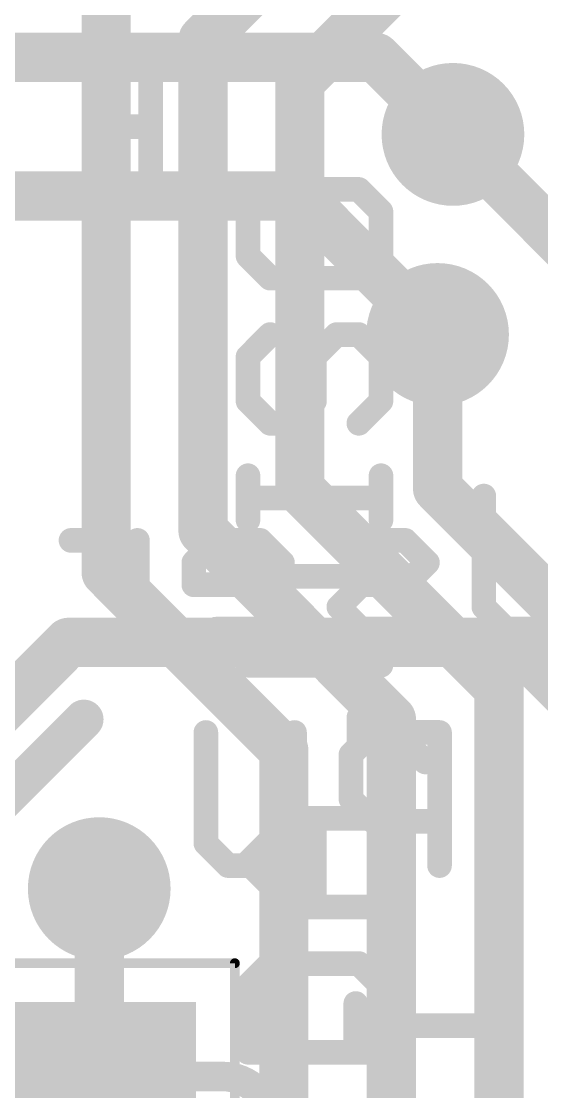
# Model space of a CAD drawing. Extents: x -0.3 to 20.6, y -0.3 to 38.4.
# Drawn here: x 7.93 to 10.62, y 5.38 to 10.9 of the extents above; entities that cross this region are included whole.
import ezdxf

# ---------------------------------------------------------------- set-up
doc = ezdxf.new("R2010")
doc.units = 0
for name, color, linetype in [('1', 12, 'CONTINUOUS'), ('16', 132, 'CONTINUOUS'), ('18', 110, 'CONTINUOUS'), ('21', 41, 'CONTINUOUS'), ('22', 40, 'CONTINUOUS'), ('39', 12, 'CONTINUOUS')]:
    doc.layers.add(name, color=color, linetype=linetype)

# ---------------------------------------------------------------- blocks, each defined once
blk = doc.blocks.new('RECT')
blk.add_solid([(-0.5, -0.5), (0.5, -0.5), (-0.5, 0.5), (0.5, 0.5)])
blk = doc.blocks.new('ROUNDV')
at = {"const_width": 0.5}
blk.add_lwpolyline([(0, -0.25, 1), (0, 0.25, 1), (0, -0.25)], format="xyb", dxfattribs=at)

msp = doc.modelspace()

# ---------------------------------------------------------------- linework, layer by layer
at = {"layer": '1', "const_width": 0.254}
for points in [[(8.37, 11.0211), (9.64, 12.2911)], [(8.87, 10.8068), (10.14, 12.0768)], [(9.37, 10.5924), (10.64, 11.8624)], [(8.37, 8.0606), (8.37, 11.0211)], [(8.87, 8.275), (8.87, 10.8068)], [(9.37, 8.4894), (9.37, 10.5924)], [(10.16, 10.3187), (10.8744, 9.6044)], [(10.0806, 9.2869), (10.0806, 8.4931)], [(9.37, 8.4894), (10.3981, 7.4613)], [(10.922, 7.6518), (10.0806, 8.4931)], [(8.87, 8.275), (9.8425, 7.3025)], [(9.2869, 7.1438), (8.37, 8.0606)], [(10.3981, 7.4613), (10.3981, 3.4925)], [(9.8425, 7.3025), (9.8425, 3.3338)], [(9.2869, 3.6513), (9.2869, 7.1438)], [(8.3344, 5.295), (8.3344, 6.4294)]]:
    msp.add_lwpolyline(points, dxfattribs=at)
at = {"layer": '1', "const_width": 0.127}
for points in [[(8.3251, 11.066, 1), (8.4149, 10.9762)], [(8.9335, 10.8068, 1), (8.8065, 10.8068)], [(8.8251, 10.8517, 1), (8.9149, 10.7618)], [(9.4335, 10.5924, 1), (9.3065, 10.5924)], [(9.3251, 10.6373, 1), (9.4149, 10.5475)], [(10.2049, 10.3637, 1), (10.1151, 10.2738)], [(10.1441, 9.2869, 1), (10.0171, 9.2869)], [(9.4149, 8.5343, 1), (9.3251, 8.4445)], [(10.1255, 8.538, 1), (10.0357, 8.4482)], [(10.0171, 8.4931, 1), (10.1441, 8.4931)], [(9.3065, 8.4894, 1), (9.4335, 8.4894)], [(8.9149, 8.3199, 1), (8.8251, 8.2301)], [(8.8065, 8.275, 1), (8.9335, 8.275)], [(8.4149, 8.1055, 1), (8.3251, 8.0157)], [(8.3065, 8.0606, 1), (8.4335, 8.0606)], [(10.4616, 7.4613, 1), (10.3346, 7.4613)], [(10.3532, 7.4163, 1), (10.443, 7.5062)], [(9.906, 7.3025, 1), (9.779, 7.3025)], [(9.7976, 7.2576, 1), (9.8874, 7.3474)], [(9.3504, 7.1438, 1), (9.2234, 7.1438)], [(9.242, 7.0988, 1), (9.3318, 7.1887)], [(8.3979, 6.4294, 1), (8.2709, 6.4294)]]:
    msp.add_lwpolyline(points, format="xyb", dxfattribs=at)
at = {"layer": '16', "const_width": 0.254}
for points in [[(5.3975, 10.7156), (9.7631, 10.7156)], [(9.7631, 10.7156), (10.16, 10.3187)], [(5.3975, 10.0013), (9.3663, 10.0013)], [(9.3663, 10.0013), (10.0806, 9.2869)], [(8.1756, 7.6994), (7.62, 7.1438)], [(10.4775, 7.6994), (8.1756, 7.6994)], [(11.43, 6.7469), (10.4775, 7.6994)], [(8.3344, 6.4294), (8.3344, 4.6228)]]:
    msp.add_lwpolyline(points, dxfattribs=at)
at = {"layer": '16', "const_width": 0.127}
for points in [[(9.808, 10.7605, 1), (9.7182, 10.6707)], [(9.7631, 10.6521, 1), (9.7631, 10.7791)], [(10.1151, 10.2738, 1), (10.2049, 10.3637)], [(9.4112, 10.0462, 1), (9.3213, 9.9563)], [(9.3663, 9.9378, 1), (9.3663, 10.0648)], [(10.0357, 9.242, 1), (10.1255, 9.3318)], [(8.1756, 7.7629, 1), (8.1756, 7.6359)], [(8.2205, 7.6545, 1), (8.1307, 7.7443)], [(10.5224, 7.7443, 1), (10.4326, 7.6545)], [(10.4775, 7.6359, 1), (10.4775, 7.7629)], [(8.3979, 6.4294, 1), (8.2709, 6.4294)]]:
    msp.add_lwpolyline(points, format="xyb", dxfattribs=at)
at = {"layer": '21', "const_width": 0.127}
for points in [[(9.2165, 10.035), (9.1021, 9.9206)], [(9.6741, 10.035), (9.2165, 10.035)], [(9.7885, 9.9206), (9.6741, 10.035)], [(9.1021, 9.9206), (9.1021, 9.6918)], [(9.7885, 9.6918), (9.7885, 9.9206)], [(9.1021, 9.6918), (9.2165, 9.5774)], [(9.6741, 9.5774), (9.7885, 9.6918)], [(9.2165, 9.5774), (9.6741, 9.5774)], [(9.2165, 9.2865), (9.1021, 9.1721)], [(9.4453, 9.1721), (9.5597, 9.2865)], [(9.5597, 9.2865), (9.6741, 9.2865)], [(9.6741, 9.2865), (9.7885, 9.1721)], [(9.1021, 9.1721), (9.1021, 8.9433)], [(9.4453, 8.9433), (9.4453, 9.1721)], [(9.7885, 9.1721), (9.7885, 8.9433)], [(9.1021, 8.9433), (9.2165, 8.829)], [(9.3309, 8.829), (9.4453, 8.9433)], [(9.7885, 8.9433), (9.6741, 8.829)], [(9.2165, 8.829), (9.3309, 8.829)], [(9.1021, 8.33), (9.1021, 8.5588)], [(9.7885, 8.33), (9.7885, 8.5588)], [(9.7885, 8.4444), (9.1021, 8.4444)], [(9.3309, 7.8104), (9.1021, 8.0392)], [(9.1021, 8.0392), (9.7885, 8.0392)], [(9.1021, 7.5816), (9.3309, 7.8104)], [(9.7885, 7.5816), (9.1021, 7.5816)], [(9.7885, 7.3114), (9.6741, 7.3114)], [(9.6741, 7.3114), (9.6741, 7.197)], [(10.0173, 7.0826), (9.7885, 7.3114)], [(9.7885, 7.197), (9.7885, 7.3114)], [(9.6741, 7.197), (9.7885, 7.197)], [(9.1021, 6.563), (9.3309, 6.7918)], [(9.3309, 6.7918), (9.7885, 6.7918)], [(9.4453, 6.3342), (9.4453, 6.7918)], [(9.3309, 6.3342), (9.1021, 6.563)], [(9.7885, 6.3342), (9.3309, 6.3342)], [(9.2165, 6.0434), (9.1021, 5.929)], [(9.6741, 6.0434), (9.2165, 6.0434)], [(9.7885, 5.929), (9.6741, 6.0434)], [(9.1021, 5.929), (9.1021, 5.5858)], [(9.7885, 5.5858), (9.7885, 5.929)], [(9.1021, 5.5858), (9.7885, 5.5858)]]:
    msp.add_lwpolyline(points, dxfattribs=at)
at = {"layer": '21', "const_width": 0.0635}
for points in [[(9.2165, 10.0667, 1), (9.2165, 10.0032)], [(9.239, 10.0125, 1), (9.1941, 10.0574)], [(9.6966, 10.0574, 1), (9.6517, 10.0125)], [(9.6741, 10.0032, 1), (9.6741, 10.0667)], [(9.1339, 9.9206, 1), (9.0704, 9.9206)], [(9.0797, 9.943, 1), (9.1246, 9.8981)], [(9.8203, 9.9206, 1), (9.7568, 9.9206)], [(9.7661, 9.8981, 1), (9.811, 9.943)], [(9.0704, 9.6918, 1), (9.1339, 9.6918)], [(9.1246, 9.7142, 1), (9.0797, 9.6693)], [(9.7568, 9.6918, 1), (9.8203, 9.6918)], [(9.811, 9.6693, 1), (9.7661, 9.7142)], [(9.2165, 9.6091, 1), (9.2165, 9.5456)], [(9.1941, 9.5549, 1), (9.239, 9.5998)], [(9.6517, 9.5998, 1), (9.6966, 9.5549)], [(9.6741, 9.5456, 1), (9.6741, 9.6091)], [(9.239, 9.2641, 1), (9.1941, 9.309)], [(9.5597, 9.3183, 1), (9.5597, 9.2548)], [(9.5822, 9.2641, 1), (9.5373, 9.309)], [(9.6966, 9.309, 1), (9.6517, 9.2641)], [(9.6741, 9.2548, 1), (9.6741, 9.3183)], [(9.1339, 9.1721, 1), (9.0704, 9.1721)], [(9.0797, 9.1946, 1), (9.1246, 9.1497)], [(9.4771, 9.1721, 1), (9.4136, 9.1721)], [(9.4229, 9.1946, 1), (9.4678, 9.1497)], [(9.8203, 9.1721, 1), (9.7568, 9.1721)], [(9.7661, 9.1497, 1), (9.811, 9.1946)], [(9.1246, 8.9658, 1), (9.0797, 8.9209)], [(9.4678, 8.9209, 1), (9.4229, 8.9658)], [(9.811, 8.9209, 1), (9.7661, 8.9658)], [(9.0704, 8.9433, 1), (9.1339, 8.9433)], [(9.4136, 8.9433, 1), (9.4771, 8.9433)], [(9.7568, 8.9433, 1), (9.8203, 8.9433)], [(9.2165, 8.8607, 1), (9.2165, 8.7972)], [(9.3309, 8.7972, 1), (9.3309, 8.8607)], [(9.1941, 8.8065, 1), (9.239, 8.8514)], [(9.3085, 8.8514, 1), (9.3534, 8.8065)], [(9.6517, 8.8514, 1), (9.6966, 8.8065)], [(9.1339, 8.5588, 1), (9.0704, 8.5588)], [(9.8203, 8.5588, 1), (9.7568, 8.5588)], [(9.1021, 8.4762, 1), (9.1021, 8.4127)], [(9.7885, 8.4127, 1), (9.7885, 8.4762)], [(9.0704, 8.33, 1), (9.1339, 8.33)], [(9.7568, 8.33, 1), (9.8203, 8.33)], [(9.1021, 8.0709, 1), (9.1021, 8.0074)], [(9.1246, 8.0616, 1), (9.0797, 8.0167)], [(9.7885, 8.0074, 1), (9.7885, 8.0709)], [(9.3534, 7.7879, 1), (9.3085, 7.8328)], [(9.3085, 7.7879, 1), (9.3534, 7.8328)], [(9.1021, 7.6133, 1), (9.1021, 7.5498)], [(9.0797, 7.604, 1), (9.1246, 7.5591)], [(9.7885, 7.5498, 1), (9.7885, 7.6133)], [(9.6741, 7.3432, 1), (9.6741, 7.2797)], [(9.7059, 7.3114, 1), (9.6424, 7.3114)], [(9.811, 7.3339, 1), (9.7661, 7.289)], [(9.8203, 7.3114, 1), (9.7568, 7.3114)], [(9.7885, 7.2797, 1), (9.7885, 7.3432)], [(9.6741, 7.2288, 1), (9.6741, 7.1653)], [(9.7885, 7.1653, 1), (9.7885, 7.2288)], [(9.6424, 7.197, 1), (9.7059, 7.197)], [(9.7568, 7.197, 1), (9.8203, 7.197)], [(9.9949, 7.0602, 1), (10.0398, 7.1051)], [(9.3309, 6.8236, 1), (9.3309, 6.7601)], [(9.3534, 6.7694, 1), (9.3085, 6.8143)], [(9.4771, 6.7918, 1), (9.4136, 6.7918)], [(9.7885, 6.7601, 1), (9.7885, 6.8236)], [(9.1246, 6.5855, 1), (9.0797, 6.5406)], [(9.0797, 6.5855, 1), (9.1246, 6.5406)], [(9.3309, 6.366, 1), (9.3309, 6.3025)], [(9.3085, 6.3118, 1), (9.3534, 6.3567)], [(9.4136, 6.3342, 1), (9.4771, 6.3342)], [(9.7885, 6.3025, 1), (9.7885, 6.366)], [(9.2165, 6.0752, 1), (9.2165, 6.0117)], [(9.239, 6.021, 1), (9.1941, 6.0659)], [(9.6966, 6.0659, 1), (9.6517, 6.021)], [(9.6741, 6.0117, 1), (9.6741, 6.0752)], [(9.1339, 5.929, 1), (9.0704, 5.929)], [(9.0797, 5.9515, 1), (9.1246, 5.9066)], [(9.8203, 5.929, 1), (9.7568, 5.929)], [(9.7661, 5.9066, 1), (9.811, 5.9515)], [(9.1021, 5.6176, 1), (9.1021, 5.5541)], [(9.7885, 5.5541, 1), (9.7885, 5.6176)], [(9.0704, 5.5858, 1), (9.1339, 5.5858)], [(9.7568, 5.5858, 1), (9.8203, 5.5858)]]:
    msp.add_lwpolyline(points, format="xyb", dxfattribs=at)
at = {"layer": '22'}
for points, const_width in [([(8.1422, 10.7337, 1), (8.1422, 10.6702)], 0.0635), ([(8.6315, 10.7019, 1), (8.568, 10.7019)], 0.0635), ([(8.5998, 10.6702, 1), (8.5998, 10.7337)], 0.0635), ([(8.371, 10.3905, 1), (8.371, 10.327)], 0.0635), ([(8.5998, 10.327, 1), (8.5998, 10.3905)], 0.0635), ([(8.1422, 10.0473, 1), (8.1422, 9.9838)], 0.0635), ([(8.568, 10.0155, 1), (8.6315, 10.0155)], 0.0635), ([(8.5998, 9.9838, 1), (8.5998, 10.0473)], 0.0635), ([(10.3511, 8.454, 1), (10.2876, 8.454)], 0.0635), ([(8.1885, 8.257, 1), (8.1885, 8.1935)], 0.0635), ([(8.3253, 8.2477, 1), (8.2804, 8.2028)], 0.0635), ([(8.3029, 8.1935, 1), (8.3029, 8.257)], 0.0635), ([(8.5634, 8.2252, 1), (8.4999, 8.2252)], 0.0635), ([(8.9369, 8.257, 1), (8.9369, 8.1935)], 0.0635), ([(8.9593, 8.2028, 1), (8.9144, 8.2477)], 0.0635), ([(9.1881, 8.2477, 1), (9.1432, 8.2028)], 0.0635), ([(9.1657, 8.1935, 1), (9.1657, 8.257)], 0.0635), ([(9.5709, 8.257, 1), (9.5709, 8.1935)], 0.0635), ([(9.9365, 8.2477, 1), (9.8916, 8.2028)], 0.0635), ([(9.9141, 8.1935, 1), (9.9141, 8.257)], 0.0635), ([(8.8542, 8.1108, 1), (8.7907, 8.1108)], 0.0635), ([(9.3118, 8.1108, 1), (9.2483, 8.1108)], 0.0635), ([(10.0509, 8.0884, 1), (10.006, 8.1333)], 0.0635), ([(8.8, 8.1333, 1), (8.8449, 8.0884)], 0.0635), ([(9.2576, 8.0884, 1), (9.3025, 8.1333)], 0.0635), ([(10.006, 8.0884, 1), (10.0509, 8.1333)], 0.0635), ([(8.8225, 8.0282, 1), (8.8225, 7.9647)], 0.0635), ([(9.2801, 7.9647, 1), (9.2801, 8.0282)], 0.0635), ([(9.6853, 8.0282, 1), (9.6853, 7.9647)], 0.0635), ([(9.7077, 7.974, 1), (9.6628, 8.0189)], 0.0635), ([(9.9141, 7.9647, 1), (9.9141, 8.0282)], 0.0635), ([(8.5092, 7.974, 1), (8.5541, 8.0189)], 0.0635), ([(8.7907, 7.9964, 1), (8.8542, 7.9964)], 0.0635), ([(9.8916, 8.0189, 1), (9.9365, 7.974)], 0.0635), ([(9.2483, 7.882, 1), (9.3118, 7.882)], 0.0635), ([(9.3025, 7.8596, 1), (9.2576, 7.9045)], 0.0635), ([(9.5933, 7.9045, 1), (9.5484, 7.8596)], 0.0635), ([(9.5484, 7.9045, 1), (9.5933, 7.8596)], 0.0635), ([(10.2876, 7.882, 1), (10.3511, 7.882)], 0.0635), ([(10.3418, 7.9045, 1), (10.2969, 7.8596)], 0.0635), ([(8.4999, 7.7676, 1), (8.5634, 7.7676)], 0.0635), ([(8.9369, 7.7994, 1), (8.9369, 7.7359)], 0.0635), ([(9.1432, 7.7901, 1), (9.1881, 7.7452)], 0.0635), ([(9.1657, 7.7359, 1), (9.1657, 7.7994)], 0.0635), ([(9.6853, 7.7994, 1), (9.6853, 7.7359)], 0.0635), ([(9.6628, 7.7452, 1), (9.7077, 7.7901)], 0.0635), ([(10.0285, 7.7359, 1), (10.0285, 7.7994)], 0.0635), ([(10.4337, 7.7994, 1), (10.4337, 7.7359)], 0.0635), ([(10.4113, 7.7452, 1), (10.4562, 7.7901)], 0.0635), ([(10.6401, 7.7901, 1), (10.685, 7.7452)], 0.0635), ([(8.2909, 7.2666, 1), (8.2191, 7.3384)], 0.1016), ([(8.9166, 7.2348, 1), (8.8531, 7.2348)], 0.0635), ([(9.3742, 7.2348, 1), (9.3107, 7.2348)], 0.0635), ([(9.7477, 7.2666, 1), (9.7477, 7.2031)], 0.0635), ([(9.7701, 7.2124, 1), (9.7252, 7.2573)], 0.0635), ([(10.1226, 7.2348, 1), (10.0591, 7.2348)], 0.0635), ([(10.0909, 7.2031, 1), (10.0909, 7.2666)], 0.0635), ([(9.665, 7.1204, 1), (9.6015, 7.1204)], 0.0635), ([(9.6108, 7.1429, 1), (9.6557, 7.098)], 0.0635), ([(9.6557, 6.9141, 1), (9.6108, 6.8692)], 0.0635), ([(9.6015, 6.8916, 1), (9.665, 6.8916)], 0.0635), ([(9.7477, 6.809, 1), (9.7477, 6.7455)], 0.0635), ([(9.7252, 6.7548, 1), (9.7701, 6.7997)], 0.0635), ([(10.0909, 6.7455, 1), (10.0909, 6.809)], 0.0635), ([(8.8531, 6.6628, 1), (8.9166, 6.6628)], 0.0635), ([(8.9073, 6.6853, 1), (8.8624, 6.6404)], 0.0635), ([(9.3107, 6.6628, 1), (9.3742, 6.6628)], 0.0635), ([(9.3649, 6.6404, 1), (9.32, 6.6853)], 0.0635), ([(8.9992, 6.5802, 1), (8.9992, 6.5167)], 0.0635), ([(8.9768, 6.526, 1), (9.0217, 6.5709)], 0.0635), ([(9.2056, 6.5709, 1), (9.2505, 6.526)], 0.0635), ([(9.228, 6.5167, 1), (9.228, 6.5802)], 0.0635), ([(10.0591, 6.5484, 1), (10.1226, 6.5484)], 0.0635), ([(9.6901, 5.8373, 1), (9.6266, 5.8373)], 0.0635), ([(10.3765, 5.8373, 1), (10.313, 5.8373)], 0.0635), ([(9.6584, 5.7547, 1), (9.6584, 5.6912)], 0.0635), ([(10.3447, 5.6912, 1), (10.3447, 5.7547)], 0.0635), ([(9.6266, 5.6085, 1), (9.6901, 5.6085)], 0.0635), ([(10.313, 5.6085, 1), (10.3765, 5.6085)], 0.0635), ([(9.2234, 5.207, 0.4142), (8.9694, 5.461)], 0.1524), ([(8.9694, 5.4991, 1), (8.9694, 5.4229)], 0.0762), ([(8.9694, 5.4229, 1), (8.9694, 5.4991)], 0.0762)]:
    msp.add_lwpolyline(points, format="xyb", dxfattribs=dict(at, const_width=const_width))
for points, const_width in [([(8.1422, 10.7019), (8.5998, 10.7019)], 0.127), ([(8.5998, 10.7019), (8.5998, 10.0155)], 0.127), ([(8.5998, 10.3587), (8.371, 10.3587)], 0.127), ([(8.5998, 10.0155), (8.1422, 10.0155)], 0.127), ([(10.3193, 7.882), (10.3193, 8.454)], 0.127), ([(8.3029, 8.2252), (8.1885, 8.2252)], 0.127), ([(8.5317, 7.9964), (8.3029, 8.2252)], 0.127), ([(8.5317, 7.7676), (8.5317, 8.2252)], 0.127), ([(8.9369, 8.2252), (8.8225, 8.1108)], 0.127), ([(9.1657, 8.2252), (8.9369, 8.2252)], 0.127), ([(9.2801, 8.1108), (9.1657, 8.2252)], 0.127), ([(9.9141, 8.2252), (9.5709, 8.2252)], 0.127), ([(10.0285, 8.1108), (9.9141, 8.2252)], 0.127), ([(8.8225, 8.1108), (8.8225, 7.9964)], 0.127), ([(9.2801, 7.882), (9.2801, 8.1108)], 0.127), ([(9.9141, 7.9964), (10.0285, 8.1108)], 0.127), ([(8.8225, 7.9964), (9.2801, 7.9964)], 0.127), ([(9.5709, 7.882), (9.6853, 7.9964)], 0.127), ([(9.6853, 7.9964), (9.9141, 7.9964)], 0.127), ([(9.1657, 7.7676), (9.2801, 7.882)], 0.127), ([(9.6853, 7.7676), (9.5709, 7.882)], 0.127), ([(10.4337, 7.7676), (10.3193, 7.882)], 0.127), ([(10.7769, 7.882), (10.6625, 7.7676)], 0.127), ([(8.9369, 7.7676), (9.1657, 7.7676)], 0.127), ([(10.0285, 7.7676), (9.6853, 7.7676)], 0.127), ([(10.6625, 7.7676), (10.4337, 7.7676)], 0.127), ([(7.62, 6.6675), (8.255, 7.3025)], 0.2032), ([(8.8848, 6.6628), (8.8848, 7.2348)], 0.127), ([(9.3424, 7.2348), (9.3424, 6.6628)], 0.127), ([(9.7477, 7.2348), (9.6333, 7.1204)], 0.127), ([(10.0909, 7.2348), (9.7477, 7.2348)], 0.127), ([(10.0909, 6.5484), (10.0909, 7.2348)], 0.127), ([(9.6333, 7.1204), (9.6333, 6.8916)], 0.127), ([(9.6333, 6.8916), (9.7477, 6.7772)], 0.127), ([(9.7477, 6.7772), (10.0909, 6.7772)], 0.127), ([(8.9992, 6.5484), (8.8848, 6.6628)], 0.127), ([(9.3424, 6.6628), (9.228, 6.5484)], 0.127), ([(9.228, 6.5484), (8.9992, 6.5484)], 0.127), ([(9.6584, 5.6085), (9.6584, 5.8373)], 0.127), ([(10.3447, 5.6085), (10.3447, 5.8373)], 0.127), ([(9.6584, 5.7229), (10.3447, 5.7229)], 0.127), ([(8.9694, 5.461), (6.4294, 5.461)], 0.1524)]:
    msp.add_lwpolyline(points, dxfattribs=dict(at, const_width=const_width))
at = {"layer": '39', "const_width": 0.0508}
for points in [[(7.6344, 6.045), (9.0344, 6.045)], [(9.0344, 6.045), (9.0344, 2.845)]]:
    msp.add_lwpolyline(points, dxfattribs=at)
at = {"layer": '39', "const_width": 0.0254}
for points in [[(9.0471, 6.045, 1), (9.0217, 6.045)], [(9.0344, 6.0323, 1), (9.0344, 6.0577)]]:
    msp.add_lwpolyline(points, format="xyb", dxfattribs=at)

# ---------------------------------------------------------------- block references
at = {"layer": '1', "xscale": 1.1, "rotation": 270}
msp.add_blockref('RECT', (8.3344, 5.295), dxfattribs=at)
at = {"layer": '18', "xscale": 0.7366, "yscale": 0.7366}
for p in [(10.16, 10.3187), (10.16, 10.3187), (10.0806, 9.2869), (10.0806, 9.2869), (8.3344, 6.4294), (8.3344, 6.4294)]:
    msp.add_blockref('ROUNDV', p, dxfattribs=at)

doc.saveas('drawing.dxf')
